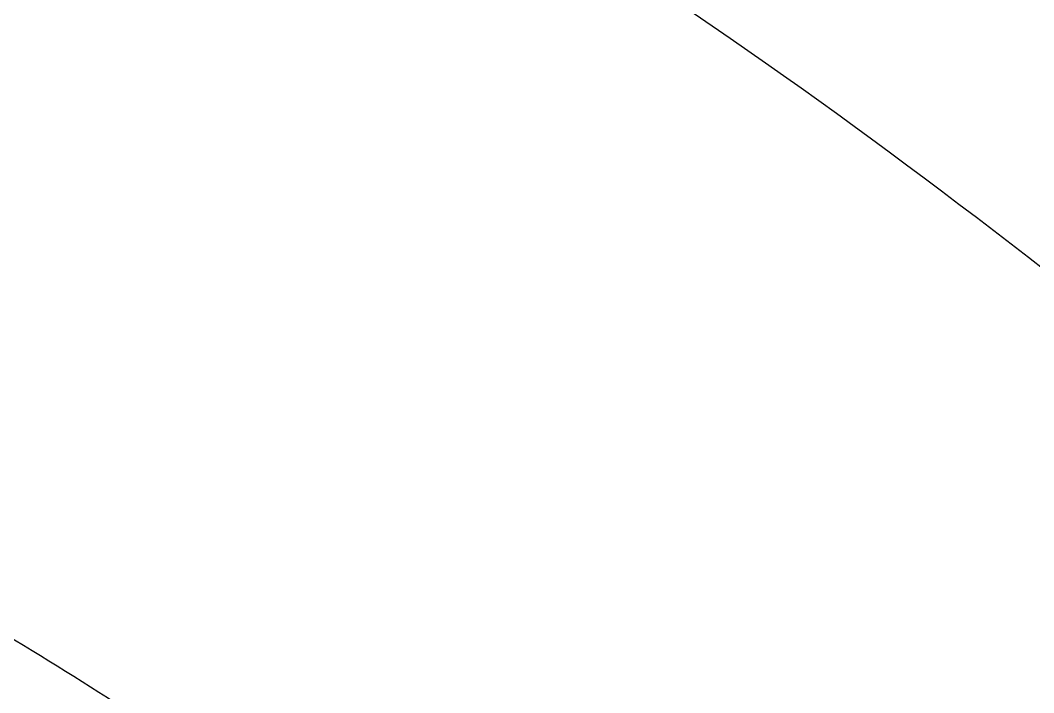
# Model space of a CAD drawing. Header units: millimetres. Extents: x 0 to 2895, y -1316 to 884.
# Drawn here: x 2790.965 to 2793.232, y 493.089 to 494.594 of the extents above; entities that cross this region are included whole.
import ezdxf

# ---------------------------------------------------------------- set-up
doc = ezdxf.new("R2010")
doc.units = ezdxf.units.MM
doc.layers.add('Blocks', color=7, linetype='Continuous')
doc.layers.add('Blocks$Inner', color=7, linetype='Continuous', lineweight=25, true_color=0x007f00)

# ---------------------------------------------------------------- blocks, each defined once
blk = doc.blocks.new('PK24 Side')
at = {"layer": 'Blocks$Inner'}
for points, knots in [([(-114.7475, 851.0164), (-112.4979, 840.6854), (-105.0585, 809.2205), (-91.7549, 762.5901), (-77.7169, 716.1935), (-62.5112, 670.1487), (-45.9966, 624.5585), (-27.8004, 579.6144), (-10.7854, 542.937), (4.4554, 514.4305), (16.6587, 493.4751), (29.3783, 472.8358), (46.8296, 445.6366), (69.6374, 412.2747), (98.6041, 373.3861), (129.1028, 335.6846), (161.2304, 299.3566), (195.1825, 264.7188), (225.2082, 237.6442), (250.5653, 217.5747), (270.3148, 203.4948), (290.8675, 190.6684), (312.3499, 179.2743), (334.86, 170.2663), (358.6032, 164.7578), (382.9644, 163.1806), (407.0569, 165.8835), (430.7546, 171.3351), (454.0499, 177.9287), (477.0699, 185.5259), (499.7958, 194.0055), (522.24, 203.1603), (551.9163, 215.9909), (588.6785, 232.7351), (632.5449, 253.3651), (676.3882, 274.0617), (720.3687, 294.4504), (764.6027, 314.2907), (809.1724, 333.3752), (854.1238, 351.5428), (899.4922, 368.6431), (945.3088, 384.5047), (991.5177, 399.1801), (1038.0542, 412.7933), (1084.8687, 425.4062), (1132.0049, 436.7652), (1179.4676, 446.6784), (1219.2584, 453.6926), (1251.2213, 458.5772), (1275.2283, 461.881), (1299.2553, 464.8731), (1319.3332, 467.1631), (1335.4284, 468.8925), (1347.4915, 470.1244), (1359.5367, 471.289), (1371.5426, 472.3596), (1383.5239, 473.4104), (1393.5421, 474.4595), (1401.6084, 475.4976), (1406.6732, 476.2589), (1410.7543, 476.9286), (1414.8015, 477.7362), (1417.6605, 478.7402), (1419.5717, 480.1201)], [0, 0, 0, 0, 0.02439, 0.04878, 0.073171, 0.097561, 0.121951, 0.146341, 0.170732, 0.182927, 0.195122, 0.207317, 0.219512, 0.243902, 0.268293, 0.292683, 0.317073, 0.341463, 0.365854, 0.378049, 0.390244, 0.402439, 0.414634, 0.426829, 0.439024, 0.45122, 0.463415, 0.47561, 0.487805, 0.5, 0.512195, 0.52439, 0.536585, 0.560976, 0.585366, 0.609756, 0.634146, 0.658537, 0.682927, 0.707317, 0.731707, 0.756098, 0.780488, 0.804878, 0.829268, 0.853659, 0.878049, 0.902439, 0.914634, 0.926829, 0.939024, 0.95122, 0.957317, 0.963415, 0.969512, 0.97561, 0.981707, 0.987805, 0.990854, 0.993902, 0.995427, 0.996951, 1, 1, 1, 1]), ([(1421.221, 493.2956), (1420.4098, 493.9595), (1418.2409, 495.7346), (1414.2007, 496.4837), (1411.2763, 496.5551), (1410.0977, 496.5436)], [42.420914, 42.420914, 42.420914, 42.420914, 45.532943, 50.741835, 54.281564, 54.281564, 54.281564, 54.281564]), ([(1410.1172, 494.5437), (1410.4735, 494.5472), (1410.8281, 494.5468), (1411.8547, 494.5314), (1412.5228, 494.5035), (1413.8516, 494.3981), (1414.5081, 494.3219), (1415.6851, 494.1071), (1416.2144, 493.9749), (1416.944, 493.7222), (1417.1765, 493.629), (1417.6189, 493.4237), (1417.8241, 493.3136), (1418.4328, 492.943), (1418.8449, 492.6393), (1419.4987, 492.1206), (1419.7226, 491.9375), (1419.9543, 491.7479)], [-11.86065, -11.86065, -11.86065, -11.86065, -10.747372, -10.747372, -8.624513, -8.624513, -6.501654, -6.501654, -4.583814, -4.583814, -3.624895, -3.624895, -2.665975, -2.665975, -0.888658, -0.888658, 0, 0, 0, 0])]:
    blk.add_open_spline(points, degree=3, knots=knots, dxfattribs=at)

msp = doc.modelspace()

# ---------------------------------------------------------------- block references
at = {"layer": 'Blocks'}
msp.add_blockref('PK24 Side', (1372.9549, 0), dxfattribs=at)

doc.saveas('drawing.dxf')
